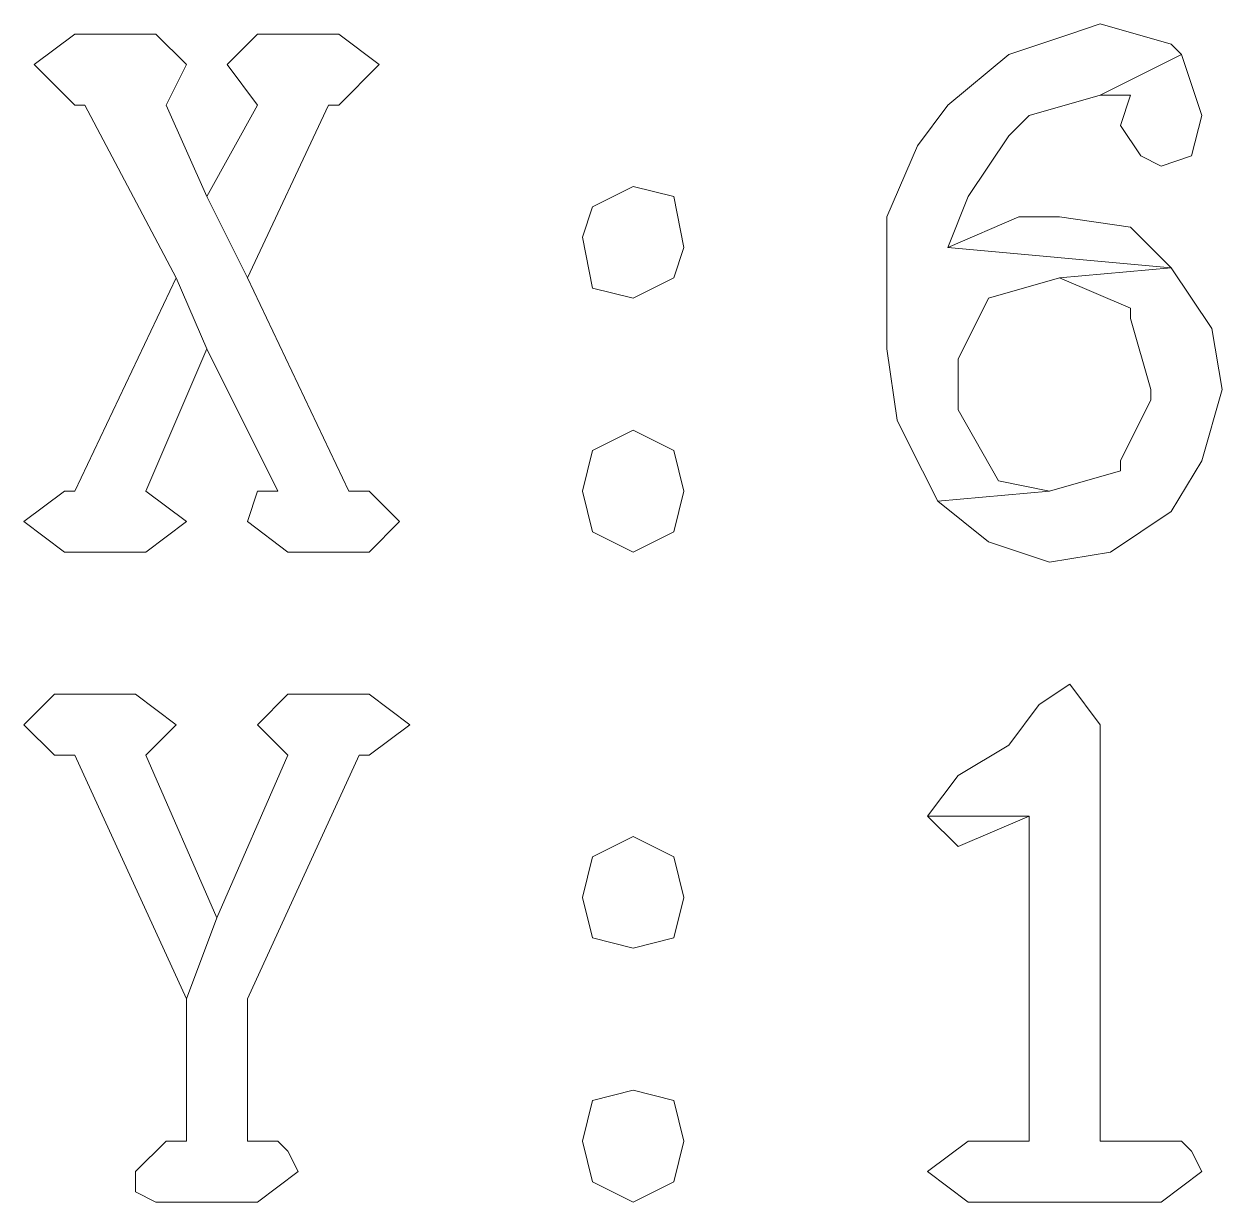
# Model space of a CAD drawing. Extents: x 3411 to 238236, y 6926 to 86361.
# Drawn here: x 191493.9 to 191585.8, y 36271.1 to 36361.4 of the extents above; entities that cross this region are included whole.
import ezdxf

# ---------------------------------------------------------------- set-up
doc = ezdxf.new("R2010")
doc.units = 13
doc.header["$MEASUREMENT"] = 0
doc.layers.add('L3D0 Base', color=3, linetype='Continuous')

msp = doc.modelspace()

# ---------------------------------------------------------------- linework, layer by layer
at = {"layer": 'L3D0 Base', "lineweight": 0}
for points in [[(191576.459, 36361.446), (191574.123, 36360.667), (191569.45, 36359.109), (191564.777, 36355.215), (191562.441, 36352.1), (191560.105, 36346.649), (191560.105, 36340.418), (191560.105, 36336.524), (191560.883, 36331.073), (191561.662, 36329.515), (191563.999, 36324.842), (191572.565, 36325.621), (191568.671, 36326.4), (191565.556, 36331.851), (191565.556, 36335.745), (191567.893, 36340.418), (191567.893, 36340.418), (191573.344, 36341.976), (191581.911, 36342.755), (191564.777, 36344.312), (191566.335, 36348.206), (191569.45, 36352.879), (191571.008, 36354.436), (191576.459, 36355.994), (191582.69, 36359.109), (191581.911, 36359.888)], [(191504.031, 36360.667), (191497.801, 36360.667), (191494.686, 36358.33), (191497.801, 36355.215), (191498.58, 36355.215), (191505.589, 36341.976), (191507.925, 36336.524), (191513.377, 36325.621), (191511.819, 36325.621), (191511.041, 36323.285), (191514.156, 36320.948), (191520.386, 36320.948), (191522.723, 36323.285), (191520.386, 36325.621), (191518.829, 36325.621), (191511.041, 36341.976), (191507.925, 36348.206), (191504.81, 36355.215), (191506.368, 36358.33)], [(191518.05, 36360.667), (191511.819, 36360.667), (191509.483, 36358.33), (191511.819, 36355.215), (191507.925, 36348.206), (191511.041, 36341.976), (191517.271, 36355.215), (191518.05, 36355.215), (191521.165, 36358.33)], [(191582.69, 36359.109), (191576.459, 36355.994), (191578.796, 36355.994), (191578.017, 36353.658), (191579.574, 36351.321), (191581.132, 36350.542), (191583.468, 36351.321), (191584.247, 36354.436)], [(191540.635, 36348.985), (191537.52, 36347.427), (191536.741, 36345.091), (191537.52, 36341.197), (191540.635, 36340.418), (191543.75, 36341.976), (191544.529, 36344.312), (191543.75, 36348.206)], [(191573.344, 36346.649), (191570.229, 36346.649), (191564.777, 36344.312), (191581.911, 36342.755), (191578.796, 36345.87)], [(191581.911, 36342.755), (191573.344, 36341.976), (191573.344, 36341.976), (191578.796, 36339.639), (191578.796, 36338.861), (191580.353, 36333.409), (191580.353, 36332.63), (191578.017, 36327.957), (191578.017, 36327.179), (191572.565, 36325.621), (191563.999, 36324.842), (191567.893, 36321.727), (191572.565, 36320.17), (191577.238, 36320.948), (191581.911, 36324.064), (191584.247, 36327.957), (191585.805, 36333.409), (191585.026, 36338.082)], [(191505.589, 36341.976), (191497.801, 36325.621), (191497.022, 36325.621), (191493.907, 36323.285), (191497.022, 36320.948), (191503.253, 36320.948), (191506.368, 36323.285), (191503.253, 36325.621), (191507.925, 36336.524)], [(191540.635, 36330.294), (191537.52, 36328.736), (191536.741, 36325.621), (191537.52, 36322.506), (191540.635, 36320.948), (191543.75, 36322.506), (191544.529, 36325.621), (191543.75, 36328.736)], [(191574.123, 36310.824), (191571.786, 36309.266), (191569.45, 36306.151), (191565.556, 36303.815), (191563.22, 36300.7), (191571.008, 36300.7), (191571.008, 36275.778), (191566.335, 36275.778), (191563.22, 36273.442), (191566.335, 36271.106), (191581.132, 36271.106), (191584.247, 36273.442), (191583.468, 36275), (191582.69, 36275.778), (191581.132, 36275.778), (191576.459, 36275.778), (191576.459, 36307.709)], [(191502.474, 36310.045), (191496.244, 36310.045), (191493.907, 36307.709), (191496.244, 36305.372), (191497.801, 36305.372), (191506.368, 36286.681), (191508.704, 36292.912), (191503.253, 36305.372), (191505.589, 36307.709)], [(191520.386, 36310.045), (191514.156, 36310.045), (191511.819, 36307.709), (191514.156, 36305.372), (191508.704, 36292.912), (191506.368, 36286.681), (191506.368, 36275.778), (191504.81, 36275.778), (191502.474, 36273.442), (191502.474, 36271.884), (191504.031, 36271.106), (191504.81, 36271.106), (191511.819, 36271.106), (191514.935, 36273.442), (191514.156, 36275), (191513.377, 36275.778), (191511.819, 36275.778), (191511.041, 36275.778), (191511.041, 36286.681), (191519.607, 36305.372), (191520.386, 36305.372), (191523.501, 36307.709)], [(191563.22, 36300.7), (191565.556, 36298.363), (191565.556, 36298.363), (191571.008, 36300.7)], [(191540.635, 36299.142), (191537.52, 36297.585), (191536.741, 36294.469), (191537.52, 36291.354), (191540.635, 36290.575), (191543.75, 36291.354), (191544.529, 36294.469), (191543.75, 36297.585)], [(191540.635, 36279.672), (191537.52, 36278.894), (191536.741, 36275.778), (191537.52, 36272.663), (191540.635, 36271.106), (191543.75, 36272.663), (191544.529, 36275.778), (191543.75, 36278.894)]]:
    msp.add_lwpolyline(points, close=True, dxfattribs=at)

doc.saveas('drawing.dxf')
